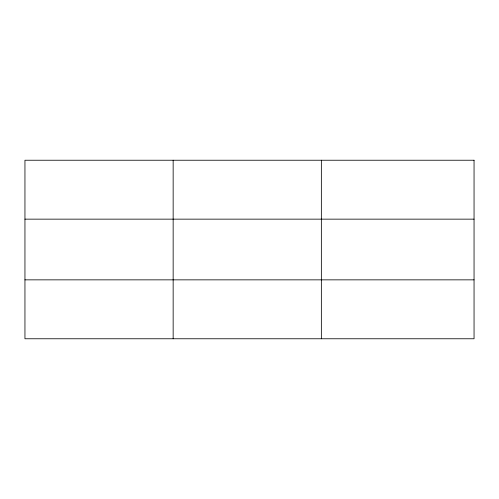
<?xml version="1.0" encoding="UTF-8"?>
<svg xmlns="http://www.w3.org/2000/svg" width="499" height="499" viewBox="0 0 499 499"><rect width="100%" height="100%" fill="white"/><g stroke="black" fill="none" stroke-linecap="round" stroke-linejoin="round"><path stroke-width="0.75" d="M173.153 338.765L173.153 160.235M321.356 338.765L321.356 160.235M24.95 219.148L474.05 219.148M24.95 279.852L474.05 279.852M474.05 160.235L474.05 338.765L24.95 338.765L24.95 160.235L474.05 160.235"/></g></svg>
